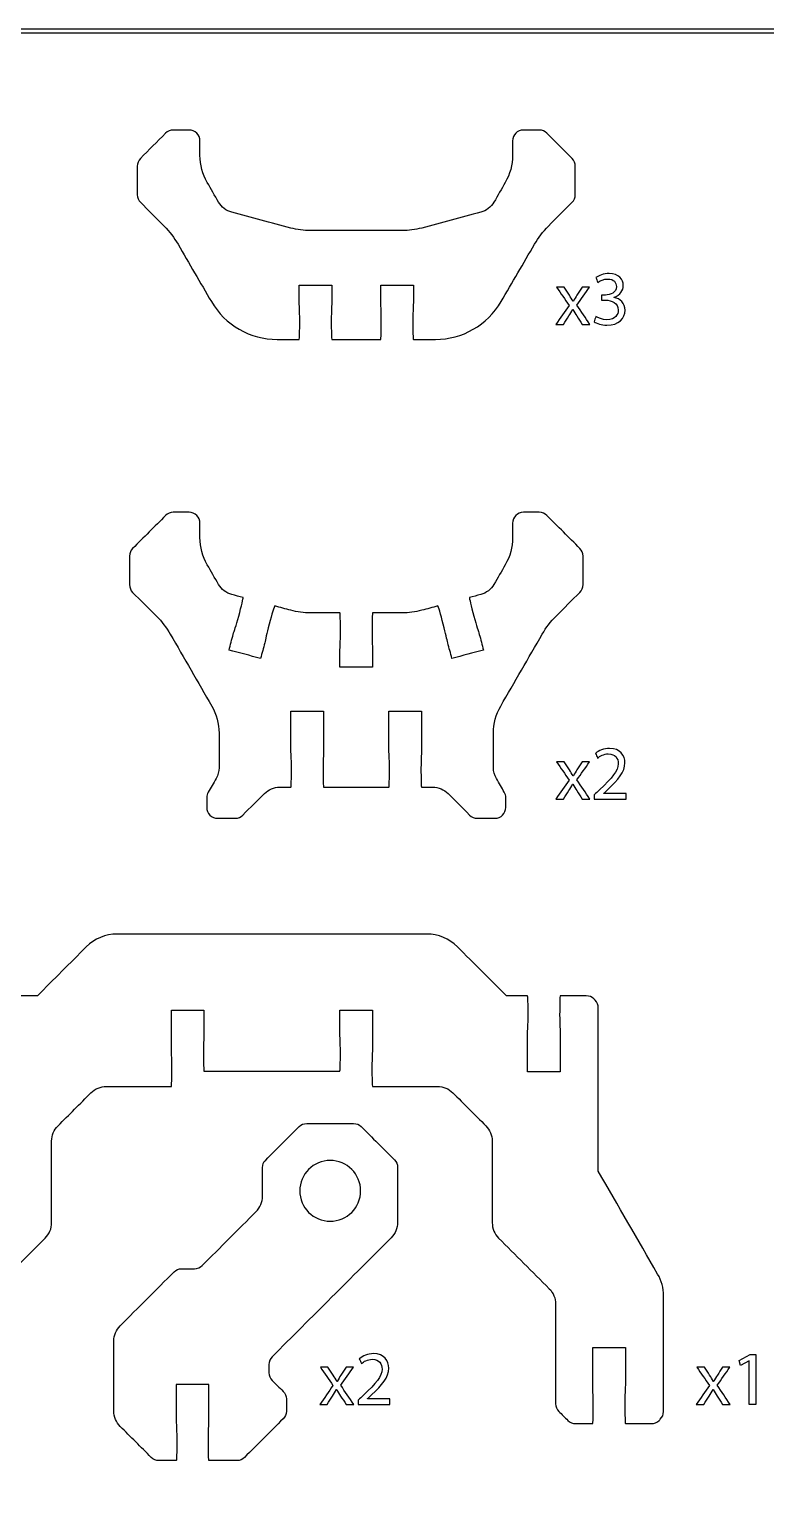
# Model space of a CAD drawing. Extents: x 0 to 440, y 200 to 450.
# Drawn here: x 165.1 to 232.9, y 315.9 to 450 of the extents above; entities that cross this region are included whole.
import ezdxf

# ---------------------------------------------------------------- set-up
doc = ezdxf.new("R2010")
doc.units = 0
doc.header["$MEASUREMENT"] = 0
doc.layers.add('DEFAULT', color=18, linetype='CONTINUOUS')

msp = doc.modelspace()

# ---------------------------------------------------------------- linework, layer by layer
at = {"layer": 'DEFAULT', "color": 1}
for points in [[(440, 450), (0, 450), (0, 200), (440, 200)], [(439.65, 200.35), (0.35, 200.35), (0.35, 449.65), (439.65, 449.65)]]:
    msp.add_lwpolyline(points, close=True, dxfattribs=at)
at = {"layer": 'DEFAULT', "color": 18}
msp.add_lwpolyline([(231.35, 327.57), (231.34, 327.57), (230.54, 327.14), (230.42, 327.61), (231.42, 328.15), (231.95, 328.15), (231.95, 323.56), (231.35, 323.56)], close=True, dxfattribs=at)
at = {"layer": 'DEFAULT', "color": 1}
for points, knots in [([(215.36, 437.41), (215.36, 436.53), (215.36, 435.66), (215.36, 434.78), (215.36, 434.52), (215.26, 434.26), (215.07, 434.08), (214.34, 433.35), (213.61, 432.62), (212.88, 431.89), (212.39, 431.39), (211.96, 430.84), (211.61, 430.23), (210.59, 428.47), (209.56, 426.71), (208.54, 424.95), (207.28, 422.8), (204.98, 421.47), (202.49, 421.47), (201.81, 421.47), (201.14, 421.47), (200.47, 421.47), (200.44, 421.47), (200.42, 422.25), (200.42, 423.22), (200.42, 424.19), (200.47, 424.64), (200.47, 424.97), (200.47, 425.47), (200.47, 425.97), (200.47, 426.47), (199.47, 426.47), (198.47, 426.47), (197.47, 426.47), (197.47, 425.97), (197.47, 425.47), (197.47, 424.97), (197.47, 424.64), (197.52, 424.19), (197.52, 423.22), (197.52, 422.25), (197.5, 421.47), (197.47, 421.47), (195.97, 421.47), (194.47, 421.47), (192.97, 421.47), (192.94, 421.47), (192.92, 422.25), (192.92, 423.22), (192.92, 424.19), (192.97, 424.64), (192.97, 424.97), (192.97, 425.47), (192.97, 425.97), (192.97, 426.47), (191.97, 426.47), (190.97, 426.47), (189.97, 426.47), (189.97, 425.97), (189.97, 425.47), (189.97, 424.97), (189.97, 424.64), (190.02, 424.19), (190.02, 423.22), (190.02, 422.25), (190, 421.47), (189.97, 421.47), (189.3, 421.47), (188.62, 421.47), (187.95, 421.47), (185.46, 421.47), (183.15, 422.8), (181.9, 424.95), (180.87, 426.71), (179.85, 428.47), (178.83, 430.23), (178.48, 430.84), (178.05, 431.39), (177.56, 431.89), (176.83, 432.62), (176.1, 433.35), (175.37, 434.08), (175.18, 434.26), (175.08, 434.52), (175.08, 434.78), (175.08, 435.66), (175.08, 436.53), (175.08, 437.41), (175.08, 437.67), (175.18, 437.92), (175.37, 438.11), (176.14, 438.89), (176.92, 439.66), (177.69, 440.43), (177.88, 440.62), (178.13, 440.73), (178.4, 440.73), (178.88, 440.73), (179.37, 440.73), (179.85, 440.73), (180.4, 440.73), (180.85, 440.28), (180.85, 439.73), (180.85, 439.29), (180.85, 438.84), (180.85, 438.4), (180.85, 437.53), (181.08, 436.67), (181.52, 435.91), (181.87, 435.3), (182.21, 434.7), (182.56, 434.1), (182.83, 433.64), (183.26, 433.31), (183.77, 433.17), (185.58, 432.68), (187.39, 432.2), (189.2, 431.72), (189.79, 431.56), (190.4, 431.48), (191.01, 431.48), (193.82, 431.48), (196.62, 431.48), (199.43, 431.48), (200.04, 431.48), (200.65, 431.56), (201.24, 431.72), (203.05, 432.2), (204.85, 432.68), (206.66, 433.17), (207.17, 433.31), (207.61, 433.64), (207.88, 434.1), (208.22, 434.7), (208.57, 435.3), (208.92, 435.91), (209.35, 436.67), (209.59, 437.53), (209.59, 438.4), (209.59, 438.84), (209.59, 439.29), (209.59, 439.73), (209.59, 440.28), (210.03, 440.73), (210.59, 440.73), (211.07, 440.73), (211.55, 440.73), (212.04, 440.73), (212.31, 440.73), (212.56, 440.62), (212.75, 440.43), (213.52, 439.66), (214.29, 438.89), (215.07, 438.11), (215.26, 437.92), (215.36, 437.67), (215.36, 437.41)], [1, 1, 1, 1, 8.44, 8.44, 8.44, 9.44, 9.44, 9.44, 18.201056, 18.201056, 18.201056, 19.201056, 19.201056, 19.201056, 36.506881, 36.506881, 36.506881, 37.506881, 37.506881, 37.506881, 43.216881, 43.216881, 43.216881, 44.216881, 44.216881, 44.216881, 45.216881, 45.216881, 45.216881, 49.466881, 49.466881, 49.466881, 57.976881, 57.976881, 57.976881, 62.226881, 62.226881, 62.226881, 63.226881, 63.226881, 63.226881, 64.226881, 64.226881, 64.226881, 76.976881, 76.976881, 76.976881, 77.976881, 77.976881, 77.976881, 78.976881, 78.976881, 78.976881, 83.226881, 83.226881, 83.226881, 91.736881, 91.736881, 91.736881, 95.986881, 95.986881, 95.986881, 96.986881, 96.986881, 96.986881, 97.986881, 97.986881, 97.986881, 103.716881, 103.716881, 103.716881, 104.716881, 104.716881, 104.716881, 122.022707, 122.022707, 122.022707, 123.022707, 123.022707, 123.022707, 131.783763, 131.783763, 131.783763, 132.783763, 132.783763, 132.783763, 140.223763, 140.223763, 140.223763, 141.223763, 141.223763, 141.223763, 150.52222, 150.52222, 150.52222, 151.52222, 151.52222, 151.52222, 155.64222, 155.64222, 155.64222, 156.64222, 156.64222, 156.64222, 160.40222, 160.40222, 160.40222, 161.40222, 161.40222, 161.40222, 167.316271, 167.316271, 167.316271, 168.316271, 168.316271, 168.316271, 184.238545, 184.238545, 184.238545, 185.238545, 185.238545, 185.238545, 209.098545, 209.098545, 209.098545, 210.098545, 210.098545, 210.098545, 226.020818, 226.020818, 226.020818, 227.020818, 227.020818, 227.020818, 232.929871, 232.929871, 232.929871, 233.929871, 233.929871, 233.929871, 237.689871, 237.689871, 237.689871, 238.689871, 238.689871, 238.689871, 242.809871, 242.809871, 242.809871, 243.809871, 243.809871, 243.809871, 253.108328, 253.108328, 253.108328, 254.108328, 254.108328, 254.108328, 254.108328]), ([(216.07, 401.55), (216.07, 400.68), (216.07, 399.8), (216.07, 398.93), (216.07, 398.66), (215.96, 398.41), (215.78, 398.22), (215.05, 397.49), (214.32, 396.76), (213.59, 396.04), (213.09, 395.54), (212.67, 394.98), (212.32, 394.38), (211.05, 392.17), (209.77, 389.97), (208.5, 387.77), (208.06, 387.01), (207.83, 386.15), (207.83, 385.27), (207.83, 384.21), (207.83, 383.16), (207.83, 382.1), (207.83, 381.75), (207.93, 381.41), (208.1, 381.1), (208.35, 380.68), (208.59, 380.26), (208.83, 379.84), (208.92, 379.69), (208.97, 379.51), (208.97, 379.34), (208.97, 379.04), (208.97, 378.75), (208.97, 378.45), (208.97, 377.9), (208.52, 377.45), (207.97, 377.45), (207.43, 377.45), (206.89, 377.45), (206.35, 377.45), (206.08, 377.45), (205.83, 377.56), (205.64, 377.75), (204.98, 378.41), (204.32, 379.07), (203.66, 379.73), (203.29, 380.1), (202.78, 380.31), (202.25, 380.31), (201.91, 380.31), (201.56, 380.31), (201.22, 380.31), (201.19, 380.31), (201.17, 381.09), (201.17, 382.06), (201.17, 383.03), (201.22, 383.48), (201.22, 383.81), (201.22, 384.98), (201.22, 386.14), (201.22, 387.31), (200.22, 387.31), (199.22, 387.31), (198.22, 387.31), (198.22, 386.14), (198.22, 384.98), (198.22, 383.81), (198.22, 383.48), (198.27, 383.03), (198.27, 382.06), (198.27, 381.09), (198.25, 380.31), (198.22, 380.31), (196.22, 380.31), (194.22, 380.31), (192.22, 380.31), (192.19, 380.31), (192.17, 381.09), (192.17, 382.06), (192.17, 383.03), (192.22, 383.48), (192.22, 383.81), (192.22, 384.98), (192.22, 386.14), (192.22, 387.31), (191.22, 387.31), (190.22, 387.31), (189.21, 387.31), (189.21, 386.14), (189.21, 384.98), (189.21, 383.81), (189.21, 383.48), (189.26, 383.03), (189.26, 382.06), (189.26, 381.09), (189.24, 380.31), (189.21, 380.31), (188.87, 380.31), (188.53, 380.31), (188.19, 380.31), (187.66, 380.31), (187.15, 380.1), (186.78, 379.73), (186.12, 379.07), (185.46, 378.41), (184.8, 377.75), (184.61, 377.56), (184.36, 377.45), (184.09, 377.45), (183.55, 377.45), (183.01, 377.45), (182.47, 377.45), (181.92, 377.45), (181.47, 377.9), (181.47, 378.45), (181.47, 378.75), (181.47, 379.04), (181.47, 379.34), (181.47, 379.51), (181.52, 379.69), (181.61, 379.84), (181.85, 380.26), (182.09, 380.68), (182.34, 381.1), (182.51, 381.41), (182.6, 381.75), (182.6, 382.1), (182.6, 383.16), (182.6, 384.21), (182.6, 385.27), (182.6, 386.15), (182.37, 387.01), (181.93, 387.77), (180.66, 389.97), (179.39, 392.17), (178.12, 394.38), (177.77, 394.98), (177.34, 395.54), (176.85, 396.04), (176.12, 396.76), (175.39, 397.49), (174.66, 398.22), (174.48, 398.41), (174.37, 398.66), (174.37, 398.93), (174.37, 399.8), (174.37, 400.68), (174.37, 401.55), (174.37, 401.82), (174.48, 402.07), (174.66, 402.26), (175.67, 403.27), (176.68, 404.28), (177.69, 405.28), (177.88, 405.47), (178.13, 405.58), (178.4, 405.58), (178.88, 405.58), (179.37, 405.58), (179.85, 405.58), (180.4, 405.58), (180.85, 405.13), (180.85, 404.58), (180.85, 404.14), (180.85, 403.7), (180.85, 403.25), (180.85, 402.38), (181.08, 401.52), (181.52, 400.76), (181.87, 400.15), (182.21, 399.55), (182.56, 398.95), (182.83, 398.49), (183.26, 398.16), (183.77, 398.02), (184.12, 397.93), (184.47, 397.83), (184.82, 397.74), (184.84, 397.73), (184.66, 396.97), (184.41, 396.04), (184.16, 395.11), (184, 394.69), (183.91, 394.36), (183.78, 393.88), (183.65, 393.4), (183.52, 392.92), (184.49, 392.66), (185.45, 392.4), (186.42, 392.14), (186.55, 392.62), (186.68, 393.1), (186.81, 393.59), (186.9, 393.91), (186.96, 394.36), (187.21, 395.29), (187.46, 396.22), (187.68, 396.97), (187.72, 396.97), (188.21, 396.83), (188.71, 396.7), (189.2, 396.57), (189.79, 396.41), (190.4, 396.33), (191.01, 396.33), (191.91, 396.33), (192.81, 396.33), (193.72, 396.33), (193.74, 396.33), (193.77, 395.55), (193.77, 394.58), (193.77, 393.61), (193.72, 393.17), (193.72, 392.83), (193.72, 392.33), (193.72, 391.83), (193.72, 391.33), (194.72, 391.33), (195.72, 391.33), (196.72, 391.33), (196.72, 391.83), (196.72, 392.33), (196.72, 392.83), (196.72, 393.17), (196.67, 393.61), (196.67, 394.58), (196.67, 395.55), (196.69, 396.33), (196.72, 396.33), (197.62, 396.33), (198.53, 396.33), (199.43, 396.33), (200.04, 396.33), (200.65, 396.41), (201.24, 396.57), (201.73, 396.7), (202.23, 396.83), (202.73, 396.97), (202.75, 396.97), (202.98, 396.22), (203.22, 395.29), (203.47, 394.36), (203.54, 393.91), (203.63, 393.59), (203.76, 393.1), (203.89, 392.62), (204.02, 392.14), (204.98, 392.4), (205.95, 392.66), (206.92, 392.92), (206.79, 393.4), (206.66, 393.88), (206.53, 394.36), (206.44, 394.69), (206.28, 395.11), (206.03, 396.04), (205.78, 396.97), (205.6, 397.73), (205.63, 397.74), (205.97, 397.83), (206.32, 397.93), (206.66, 398.02), (207.18, 398.16), (207.61, 398.49), (207.88, 398.95), (208.22, 399.55), (208.57, 400.15), (208.92, 400.76), (209.36, 401.52), (209.59, 402.38), (209.59, 403.25), (209.59, 403.7), (209.59, 404.14), (209.59, 404.58), (209.59, 405.13), (210.04, 405.58), (210.59, 405.58), (211.07, 405.58), (211.56, 405.58), (212.04, 405.58), (212.31, 405.58), (212.56, 405.47), (212.75, 405.28), (213.76, 404.28), (214.77, 403.27), (215.78, 402.26), (215.96, 402.07), (216.07, 401.82), (216.07, 401.55)], [1, 1, 1, 1, 8.432, 8.432, 8.432, 9.432, 9.432, 9.432, 18.195881, 18.195881, 18.195881, 19.195881, 19.195881, 19.195881, 40.824502, 40.824502, 40.824502, 41.824502, 41.824502, 41.824502, 50.799502, 50.799502, 50.799502, 51.799502, 51.799502, 51.799502, 55.941435, 55.941435, 55.941435, 56.941435, 56.941435, 56.941435, 59.447435, 59.447435, 59.447435, 60.447435, 60.447435, 60.447435, 65.038435, 65.038435, 65.038435, 66.038435, 66.038435, 66.038435, 73.972173, 73.972173, 73.972173, 74.972173, 74.972173, 74.972173, 77.874173, 77.874173, 77.874173, 78.874173, 78.874173, 78.874173, 79.874173, 79.874173, 79.874173, 89.794173, 89.794173, 89.794173, 98.304173, 98.304173, 98.304173, 108.224173, 108.224173, 108.224173, 109.224173, 109.224173, 109.224173, 110.224173, 110.224173, 110.224173, 127.244173, 127.244173, 127.244173, 128.244173, 128.244173, 128.244173, 129.244173, 129.244173, 129.244173, 139.164173, 139.164173, 139.164173, 147.674173, 147.674173, 147.674173, 157.594173, 157.594173, 157.594173, 158.594173, 158.594173, 158.594173, 159.594173, 159.594173, 159.594173, 162.496173, 162.496173, 162.496173, 163.496173, 163.496173, 163.496173, 171.429204, 171.429204, 171.429204, 172.429204, 172.429204, 172.429204, 177.020204, 177.020204, 177.020204, 178.020204, 178.020204, 178.020204, 180.526204, 180.526204, 180.526204, 181.526204, 181.526204, 181.526204, 185.668138, 185.668138, 185.668138, 186.668138, 186.668138, 186.668138, 195.643138, 195.643138, 195.643138, 196.643138, 196.643138, 196.643138, 218.271758, 218.271758, 218.271758, 219.271758, 219.271758, 219.271758, 228.03564, 228.03564, 228.03564, 229.03564, 229.03564, 229.03564, 236.46764, 236.46764, 236.46764, 237.46764, 237.46764, 237.46764, 249.601592, 249.601592, 249.601592, 250.601592, 250.601592, 250.601592, 254.722592, 254.722592, 254.722592, 255.722592, 255.722592, 255.722592, 259.470592, 259.470592, 259.470592, 260.470592, 260.470592, 260.470592, 266.36825, 266.36825, 266.36825, 267.36825, 267.36825, 267.36825, 270.424648, 270.424648, 270.424648, 271.424648, 271.424648, 271.424648, 272.424648, 272.424648, 272.424648, 276.669645, 276.669645, 276.669645, 285.181548, 285.181548, 285.181548, 289.436205, 289.436205, 289.436205, 290.436205, 290.436205, 290.436205, 291.436205, 291.436205, 291.436205, 295.795149, 295.795149, 295.795149, 296.795149, 296.795149, 296.795149, 304.467149, 304.467149, 304.467149, 305.467149, 305.467149, 305.467149, 306.467149, 306.467149, 306.467149, 310.717149, 310.717149, 310.717149, 319.227149, 319.227149, 319.227149, 323.477149, 323.477149, 323.477149, 324.477149, 324.477149, 324.477149, 325.477149, 325.477149, 325.477149, 333.153149, 333.153149, 333.153149, 334.153149, 334.153149, 334.153149, 338.525169, 338.525169, 338.525169, 339.525169, 339.525169, 339.525169, 340.525169, 340.525169, 340.525169, 344.779826, 344.779826, 344.779826, 353.291729, 353.291729, 353.291729, 357.536726, 357.536726, 357.536726, 358.536726, 358.536726, 358.536726, 359.536726, 359.536726, 359.536726, 362.585138, 362.585138, 362.585138, 363.585138, 363.585138, 363.585138, 369.485028, 369.485028, 369.485028, 370.485028, 370.485028, 370.485028, 374.233028, 374.233028, 374.233028, 375.233028, 375.233028, 375.233028, 379.354028, 379.354028, 379.354028, 380.354028, 380.354028, 380.354028, 392.487981, 392.487981, 392.487981, 393.487981, 393.487981, 393.487981, 393.487981]), ([(223.47, 333.55), (223.47, 330), (223.47, 326.45), (223.47, 322.9), (223.47, 322.64), (223.36, 322.39), (223.17, 322.2), (223.14, 322.16), (223.1, 322.13), (223.07, 322.09), (222.88, 321.91), (222.63, 321.8), (222.36, 321.8), (221.56, 321.8), (220.76, 321.8), (219.96, 321.8), (219.94, 321.8), (219.91, 322.58), (219.91, 323.55), (219.91, 324.51), (219.96, 324.96), (219.96, 325.3), (219.96, 326.47), (219.96, 327.63), (219.96, 328.8), (218.96, 328.8), (217.96, 328.8), (216.96, 328.8), (216.96, 327.63), (216.96, 326.46), (216.96, 325.3), (216.96, 324.96), (217.01, 324.51), (217.01, 323.55), (217.01, 322.58), (216.99, 321.8), (216.96, 321.8), (216.43, 321.8), (215.9, 321.8), (215.38, 321.8), (215.11, 321.8), (214.86, 321.9), (214.67, 322.09), (214.39, 322.37), (214.12, 322.64), (213.84, 322.92), (213.65, 323.11), (213.55, 323.36), (213.55, 323.63), (213.55, 326.68), (213.55, 329.73), (213.55, 332.78), (213.55, 333.31), (213.34, 333.82), (212.96, 334.2), (211.41, 335.75), (209.85, 337.3), (208.3, 338.86), (207.93, 339.23), (207.72, 339.74), (207.72, 340.27), (207.72, 342.77), (207.72, 345.27), (207.72, 347.77), (207.72, 348.3), (207.5, 348.8), (207.13, 349.18), (206.12, 350.19), (205.11, 351.2), (204.1, 352.21), (203.72, 352.59), (203.21, 352.8), (202.68, 352.8), (200.69, 352.8), (198.7, 352.8), (196.71, 352.8), (196.68, 352.8), (196.66, 353.58), (196.66, 354.55), (196.66, 355.52), (196.71, 355.96), (196.71, 356.3), (196.71, 357.47), (196.71, 358.63), (196.71, 359.8), (195.71, 359.8), (194.71, 359.8), (193.71, 359.8), (193.71, 359.1), (193.71, 358.4), (193.71, 357.7), (193.71, 357.36), (193.76, 356.92), (193.76, 355.95), (193.76, 354.98), (193.74, 354.2), (193.71, 354.2), (189.55, 354.2), (185.38, 354.2), (181.22, 354.2), (181.19, 354.2), (181.17, 354.98), (181.17, 355.95), (181.17, 356.92), (181.22, 357.36), (181.22, 357.7), (181.22, 358.4), (181.22, 359.1), (181.22, 359.8), (180.22, 359.8), (179.22, 359.8), (178.22, 359.8), (178.22, 358.63), (178.22, 357.47), (178.22, 356.3), (178.22, 355.96), (178.27, 355.52), (178.27, 354.55), (178.27, 353.58), (178.24, 352.8), (178.22, 352.8), (176.22, 352.8), (174.23, 352.8), (172.24, 352.8), (171.71, 352.8), (171.2, 352.59), (170.83, 352.21), (169.82, 351.2), (168.81, 350.19), (167.8, 349.18), (167.42, 348.8), (167.21, 348.3), (167.21, 347.77), (167.21, 345.27), (167.21, 342.77), (167.21, 340.27), (167.21, 339.74), (167, 339.23), (166.62, 338.86), (165.07, 337.3), (163.52, 335.75), (161.96, 334.2), (161.59, 333.82), (161.38, 333.31), (161.38, 332.78), (161.38, 329.73), (161.38, 326.68), (161.38, 323.63), (161.38, 323.36), (161.27, 323.11), (161.08, 322.92), (160.81, 322.64), (160.53, 322.37), (160.26, 322.09), (160.07, 321.9), (159.81, 321.8), (159.55, 321.8), (159.02, 321.8), (158.49, 321.8), (157.96, 321.8), (157.93, 321.8), (157.91, 322.58), (157.91, 323.55), (157.91, 324.51), (157.96, 324.96), (157.96, 325.3), (157.96, 326.46), (157.96, 327.63), (157.96, 328.8), (156.96, 328.8), (155.96, 328.8), (154.96, 328.8), (154.96, 327.63), (154.96, 326.47), (154.96, 325.3), (154.96, 324.96), (155.01, 324.51), (155.01, 323.55), (155.01, 322.58), (154.99, 321.8), (154.96, 321.8), (154.16, 321.8), (153.37, 321.8), (152.57, 321.8), (152.3, 321.8), (152.05, 321.91), (151.86, 322.09), (151.83, 322.13), (151.79, 322.16), (151.76, 322.2), (151.57, 322.39), (151.46, 322.64), (151.46, 322.91), (151.46, 326.45), (151.46, 330), (151.46, 333.55), (151.46, 334.25), (151.65, 334.94), (152, 335.55), (153.82, 338.7), (155.64, 341.85), (157.46, 345.01), (157.46, 350.01), (157.46, 355.02), (157.46, 360.02), (157.46, 360.29), (157.57, 360.54), (157.75, 360.73), (157.79, 360.76), (157.83, 360.8), (157.86, 360.84), (158.05, 361.02), (158.3, 361.13), (158.57, 361.13), (159.37, 361.13), (160.16, 361.13), (160.96, 361.13), (160.99, 361.12), (161.01, 360.34), (161.01, 359.38), (161.01, 358.41), (160.96, 357.96), (160.96, 357.63), (160.96, 356.46), (160.96, 355.3), (160.96, 354.13), (161.96, 354.13), (162.96, 354.13), (163.96, 354.13), (163.96, 355.3), (163.96, 356.46), (163.96, 357.63), (163.96, 357.96), (163.91, 358.41), (163.91, 359.38), (163.91, 360.35), (163.93, 361.13), (163.96, 361.13), (164.61, 361.13), (165.25, 361.13), (165.9, 361.13), (167.4, 362.63), (168.9, 364.13), (170.4, 365.63), (171.15, 366.38), (172.17, 366.8), (173.23, 366.8), (182.72, 366.8), (192.21, 366.8), (201.7, 366.8), (202.76, 366.8), (203.78, 366.38), (204.52, 365.63), (206.03, 364.13), (207.53, 362.63), (209.03, 361.13), (209.67, 361.13), (210.32, 361.13), (210.96, 361.13), (211, 361.13), (211.02, 360.35), (211.02, 359.38), (211.02, 358.41), (210.97, 357.96), (210.97, 357.63), (210.97, 356.46), (210.97, 355.3), (210.97, 354.13), (211.97, 354.13), (212.97, 354.13), (213.97, 354.13), (213.97, 355.3), (213.97, 356.46), (213.97, 357.63), (213.97, 357.96), (213.92, 358.41), (213.92, 359.38), (213.92, 360.34), (213.94, 361.12), (213.97, 361.13), (214.77, 361.13), (215.57, 361.13), (216.36, 361.13), (216.63, 361.13), (216.88, 361.02), (217.07, 360.84), (217.11, 360.8), (217.14, 360.76), (217.18, 360.73), (217.36, 360.54), (217.47, 360.29), (217.47, 360.02), (217.47, 355.02), (217.47, 350.01), (217.47, 345.01), (219.29, 341.85), (221.11, 338.7), (222.93, 335.55), (223.28, 334.94), (223.47, 334.25), (223.47, 333.55)], [1, 1, 1, 1, 31.17, 31.17, 31.17, 32.17, 32.17, 32.17, 32.601335, 32.601335, 32.601335, 33.601335, 33.601335, 33.601335, 40.401335, 40.401335, 40.401335, 41.401335, 41.401335, 41.401335, 42.401335, 42.401335, 42.401335, 52.321335, 52.321335, 52.321335, 60.831341, 60.831341, 60.831341, 70.751341, 70.751341, 70.751341, 71.751341, 71.751341, 71.751341, 72.751341, 72.751341, 72.751341, 77.247341, 77.247341, 77.247341, 78.247341, 78.247341, 78.247341, 81.570743, 81.570743, 81.570743, 82.570743, 82.570743, 82.570743, 108.528743, 108.528743, 108.528743, 109.528743, 109.528743, 109.528743, 128.20909, 128.20909, 128.20909, 129.20909, 129.20909, 129.20909, 150.45209, 150.45209, 150.45209, 151.45209, 151.45209, 151.45209, 163.612912, 163.612912, 163.612912, 164.612912, 164.612912, 164.612912, 181.534912, 181.534912, 181.534912, 182.534912, 182.534912, 182.534912, 183.534912, 183.534912, 183.534912, 193.454912, 193.454912, 193.454912, 201.964912, 201.964912, 201.964912, 207.915912, 207.915912, 207.915912, 208.915912, 208.915912, 208.915912, 209.915912, 209.915912, 209.915912, 245.325912, 245.325912, 245.325912, 246.325912, 246.325912, 246.325912, 247.325912, 247.325912, 247.325912, 253.276912, 253.276912, 253.276912, 261.786912, 261.786912, 261.786912, 271.706912, 271.706912, 271.706912, 272.706912, 272.706912, 272.706912, 273.706912, 273.706912, 273.706912, 290.638912, 290.638912, 290.638912, 291.638912, 291.638912, 291.638912, 303.799028, 303.799028, 303.799028, 304.799028, 304.799028, 304.799028, 326.042028, 326.042028, 326.042028, 327.042028, 327.042028, 327.042028, 345.722375, 345.722375, 345.722375, 346.722375, 346.722375, 346.722375, 372.680375, 372.680375, 372.680375, 373.680375, 373.680375, 373.680375, 377.003776, 377.003776, 377.003776, 378.003776, 378.003776, 378.003776, 382.499776, 382.499776, 382.499776, 383.499776, 383.499776, 383.499776, 384.499776, 384.499776, 384.499776, 394.419776, 394.419776, 394.419776, 402.929782, 402.929782, 402.929782, 412.849782, 412.849782, 412.849782, 413.849782, 413.849782, 413.849782, 414.849782, 414.849782, 414.849782, 421.619782, 421.619782, 421.619782, 422.619782, 422.619782, 422.619782, 423.044046, 423.044046, 423.044046, 424.044046, 424.044046, 424.044046, 454.210046, 454.210046, 454.210046, 455.210046, 455.210046, 455.210046, 486.168187, 486.168187, 486.168187, 528.728187, 528.728187, 528.728187, 529.728187, 529.728187, 529.728187, 530.152452, 530.152452, 530.152452, 531.152452, 531.152452, 531.152452, 537.922452, 537.922452, 537.922452, 538.922452, 538.922452, 538.922452, 539.922452, 539.922452, 539.922452, 549.842457, 549.842457, 549.842457, 558.342457, 558.342457, 558.342457, 568.262457, 568.262457, 568.262457, 569.262457, 569.262457, 569.262457, 570.262457, 570.262457, 570.262457, 575.762457, 575.762457, 575.762457, 593.807822, 593.807822, 593.807822, 594.807822, 594.807822, 594.807822, 675.507822, 675.507822, 675.507822, 676.507822, 676.507822, 676.507822, 694.558844, 694.558844, 694.558844, 700.048844, 700.048844, 700.048844, 701.048844, 701.048844, 701.048844, 702.048844, 702.048844, 702.048844, 711.968844, 711.968844, 711.968844, 720.468844, 720.468844, 720.468844, 730.388849, 730.388849, 730.388849, 731.388849, 731.388849, 731.388849, 732.388849, 732.388849, 732.388849, 739.175849, 739.175849, 739.175849, 740.175849, 740.175849, 740.175849, 740.600113, 740.600113, 740.600113, 741.600113, 741.600113, 741.600113, 784.160113, 784.160113, 784.160113, 815.118254, 815.118254, 815.118254, 816.118254, 816.118254, 816.118254, 816.118254]), ([(198.72, 346.06), (197.71, 347.07), (196.69, 348.09), (195.68, 349.1), (195.49, 349.29), (195.24, 349.39), (194.97, 349.39), (193.53, 349.39), (192.1, 349.39), (190.66, 349.39), (190.4, 349.39), (190.14, 349.29), (189.96, 349.1), (188.94, 348.08), (187.91, 347.06), (186.89, 346.03), (186.7, 345.85), (186.6, 345.59), (186.6, 345.33), (186.6, 344.45), (186.6, 343.58), (186.6, 342.7), (186.6, 342.17), (186.38, 341.66), (186.01, 341.29), (184.36, 339.64), (182.71, 337.98), (181.05, 336.33), (180.87, 336.14), (180.61, 336.04), (180.35, 336.04), (179.96, 336.04), (179.57, 336.04), (179.17, 336.04), (178.91, 336.04), (178.66, 335.93), (178.47, 335.75), (176.82, 334.09), (175.17, 332.44), (173.51, 330.79), (173.14, 330.42), (172.93, 329.91), (172.93, 329.38), (172.93, 327.24), (172.93, 325.1), (172.93, 322.95), (172.93, 322.42), (173.14, 321.91), (173.51, 321.54), (174.47, 320.59), (175.42, 319.64), (176.37, 318.69), (176.56, 318.5), (176.81, 318.39), (177.08, 318.39), (177.61, 318.39), (178.14, 318.39), (178.67, 318.39), (178.69, 318.39), (178.72, 319.18), (178.72, 320.14), (178.72, 321.11), (178.67, 321.8), (178.67, 321.89), (178.67, 323.06), (178.67, 324.23), (178.67, 325.39), (179.67, 325.39), (180.67, 325.39), (181.67, 325.39), (181.67, 324.23), (181.67, 323.06), (181.67, 321.89), (181.67, 321.8), (181.62, 321.11), (181.62, 320.14), (181.62, 319.18), (181.64, 318.39), (181.67, 318.39), (182.53, 318.39), (183.39, 318.39), (184.24, 318.39), (184.51, 318.39), (184.76, 318.5), (184.95, 318.69), (186.13, 319.87), (187.31, 321.05), (188.49, 322.23), (188.68, 322.41), (188.79, 322.67), (188.79, 322.93), (188.79, 323.31), (188.79, 323.68), (188.79, 324.06), (188.79, 324.32), (188.68, 324.58), (188.49, 324.76), (188.16, 325.1), (187.82, 325.44), (187.48, 325.77), (187.3, 325.96), (187.19, 326.21), (187.19, 326.48), (187.19, 326.73), (187.19, 326.98), (187.19, 327.23), (187.19, 327.5), (187.3, 327.75), (187.48, 327.94), (191.13, 331.59), (194.78, 335.23), (198.43, 338.88), (198.81, 339.26), (199.02, 339.77), (199.02, 340.3), (199.02, 341.98), (199.02, 343.66), (199.02, 345.35), (199.02, 345.62), (198.91, 345.87), (198.72, 346.06)], [1, 1, 1, 1, 13.211736, 13.211736, 13.211736, 14.211736, 14.211736, 14.211736, 26.411736, 26.411736, 26.411736, 27.411736, 27.411736, 27.411736, 39.724588, 39.724588, 39.724588, 40.724588, 40.724588, 40.724588, 48.166588, 48.166588, 48.166588, 49.166588, 49.166588, 49.166588, 69.035582, 69.035582, 69.035582, 70.035582, 70.035582, 70.035582, 73.357582, 73.357582, 73.357582, 74.357582, 74.357582, 74.357582, 94.211726, 94.211726, 94.211726, 95.211726, 95.211726, 95.211726, 113.425726, 113.425726, 113.425726, 114.425726, 114.425726, 114.425726, 125.865299, 125.865299, 125.865299, 126.865299, 126.865299, 126.865299, 131.371299, 131.371299, 131.371299, 132.371299, 132.371299, 132.371299, 133.371299, 133.371299, 133.371299, 143.291299, 143.291299, 143.291299, 151.801299, 151.801299, 151.801299, 161.721299, 161.721299, 161.721299, 162.721299, 162.721299, 162.721299, 163.721299, 163.721299, 163.721299, 171.027299, 171.027299, 171.027299, 172.027299, 172.027299, 172.027299, 186.226004, 186.226004, 186.226004, 187.226004, 187.226004, 187.226004, 190.408004, 190.408004, 190.408004, 191.408004, 191.408004, 191.408004, 195.452654, 195.452654, 195.452654, 196.452654, 196.452654, 196.452654, 198.583654, 198.583654, 198.583654, 199.583654, 199.583654, 199.583654, 243.458923, 243.458923, 243.458923, 244.458923, 244.458923, 244.458923, 258.778923, 258.778923, 258.778923, 259.778923, 259.778923, 259.778923, 259.778923]), ([(192.82, 340.4), (191.28, 340.4), (190.02, 341.65), (190.02, 343.2), (190.02, 344.74), (191.28, 345.99), (192.82, 345.99), (194.37, 345.99), (195.62, 344.74), (195.62, 343.2), (195.62, 341.65), (194.37, 340.4), (192.82, 340.4)], [1, 1, 1, 1, 2, 2, 2, 3, 3, 3, 4, 4, 4, 5, 5, 5, 5])]:
    msp.add_open_spline(points, degree=3, knots=knots, dxfattribs=at)
at = {"layer": 'DEFAULT', "color": 18}
for points, knots in [([(217.25, 423.57), (217.43, 423.46), (217.83, 423.29), (218.27, 423.29), (219.06, 423.29), (219.31, 423.79), (219.3, 424.17), (219.3, 424.82), (218.72, 425.09), (218.12, 425.09), (218, 425.09), (217.89, 425.09), (217.77, 425.09), (217.77, 425.25), (217.77, 425.4), (217.77, 425.56), (217.89, 425.56), (218, 425.56), (218.12, 425.56), (218.57, 425.56), (219.14, 425.79), (219.14, 426.33), (219.14, 426.7), (218.91, 427.03), (218.34, 427.03), (217.97, 427.03), (217.62, 426.86), (217.42, 426.72), (217.36, 426.87), (217.31, 427.02), (217.26, 427.17), (217.5, 427.35), (217.96, 427.53), (218.46, 427.53), (219.36, 427.53), (219.77, 426.99), (219.77, 426.43), (219.77, 425.96), (219.49, 425.56), (218.92, 425.35), (218.92, 425.35), (218.92, 425.34), (218.92, 425.34), (219.49, 425.23), (219.94, 424.8), (219.94, 424.16), (219.94, 423.43), (219.37, 422.78), (218.27, 422.78), (217.76, 422.78), (217.31, 422.95), (217.08, 423.1), (217.14, 423.25), (217.19, 423.41), (217.25, 423.57)], [1.441611, 1.441611, 1.441611, 1.441611, 2.441611, 2.441611, 2.441611, 3.441611, 3.441611, 3.441611, 4.441611, 4.441611, 4.441611, 5.422611, 5.422611, 5.422611, 6.742611, 6.742611, 6.742611, 7.723611, 7.723611, 7.723611, 8.723611, 8.723611, 8.723611, 9.723611, 9.723611, 9.723611, 10.723611, 10.723611, 10.723611, 12.085037, 12.085037, 12.085037, 13.085037, 13.085037, 13.085037, 14.085037, 14.085037, 14.085037, 15.085037, 15.085037, 15.085037, 15.124037, 15.124037, 15.124037, 16.124037, 16.124037, 16.124037, 17.124037, 17.124037, 17.124037, 18.124037, 18.124037, 18.124037, 19.565648, 19.565648, 19.565648, 19.565648]), ([(214.32, 426.28), (214.48, 426.03), (214.65, 425.79), (214.81, 425.54), (214.93, 425.35), (215.04, 425.18), (215.15, 424.99), (215.16, 424.99), (215.17, 424.99), (215.18, 424.99), (215.29, 425.19), (215.4, 425.37), (215.51, 425.55), (215.67, 425.79), (215.83, 426.04), (215.99, 426.28), (216.22, 426.28), (216.44, 426.28), (216.66, 426.28), (216.28, 425.73), (215.89, 425.18), (215.5, 424.63), (215.9, 424.04), (216.3, 423.45), (216.7, 422.86), (216.46, 422.86), (216.23, 422.86), (215.99, 422.86), (215.83, 423.12), (215.66, 423.37), (215.49, 423.63), (215.36, 423.83), (215.25, 424.02), (215.13, 424.22), (215.12, 424.22), (215.12, 424.22), (215.11, 424.22), (215, 424.02), (214.88, 423.84), (214.75, 423.63), (214.59, 423.37), (214.42, 423.12), (214.26, 422.86), (214.03, 422.86), (213.8, 422.86), (213.57, 422.86), (213.98, 423.44), (214.38, 424.02), (214.79, 424.61), (214.4, 425.16), (214.02, 425.72), (213.63, 426.28), (213.86, 426.28), (214.09, 426.28), (214.32, 426.28)], [0, 0, 0, 0, 2.49671, 2.49671, 2.49671, 3.49671, 3.49671, 3.49671, 3.55771, 3.55771, 3.55771, 4.55771, 4.55771, 4.55771, 7.026985, 7.026985, 7.026985, 8.927985, 8.927985, 8.927985, 14.656661, 14.656661, 14.656661, 20.703148, 20.703148, 20.703148, 22.703148, 22.703148, 22.703148, 25.304839, 25.304839, 25.304839, 26.304839, 26.304839, 26.304839, 26.344839, 26.344839, 26.344839, 27.344839, 27.344839, 27.344839, 29.93621, 29.93621, 29.93621, 31.87621, 31.87621, 31.87621, 37.897586, 37.897586, 37.897586, 43.661785, 43.661785, 43.661785, 45.621785, 45.621785, 45.621785, 45.621785]), ([(217.1, 379.22), (217.1, 379.34), (217.1, 379.47), (217.1, 379.6), (217.26, 379.76), (217.43, 379.91), (217.59, 380.07), (218.76, 381.19), (219.29, 381.78), (219.3, 382.47), (219.3, 382.94), (219.07, 383.37), (218.39, 383.37), (217.97, 383.37), (217.62, 383.16), (217.41, 382.98), (217.35, 383.12), (217.28, 383.27), (217.21, 383.42), (217.53, 383.68), (217.98, 383.88), (218.51, 383.88), (219.5, 383.88), (219.92, 383.21), (219.92, 382.55), (219.92, 381.7), (219.3, 381.02), (218.34, 380.09), (218.21, 379.97), (218.09, 379.86), (217.97, 379.75), (217.97, 379.74), (217.97, 379.74), (217.97, 379.73), (218.66, 379.73), (219.34, 379.73), (220.03, 379.73), (220.03, 379.56), (220.03, 379.39), (220.03, 379.22), (219.05, 379.22), (218.08, 379.22), (217.1, 379.22)], [8.302, 8.302, 8.302, 8.302, 9.382, 9.382, 9.382, 11.306235, 11.306235, 11.306235, 12.306235, 12.306235, 12.306235, 13.306235, 13.306235, 13.306235, 14.306235, 14.306235, 14.306235, 15.666823, 15.666823, 15.666823, 16.666823, 16.666823, 16.666823, 17.666823, 17.666823, 17.666823, 18.666823, 18.666823, 18.666823, 20.083581, 20.083581, 20.083581, 20.123581, 20.123581, 20.123581, 25.965581, 25.965581, 25.965581, 27.425581, 27.425581, 27.425581, 35.727581, 35.727581, 35.727581, 35.727581]), ([(214.32, 382.63), (214.48, 382.39), (214.65, 382.14), (214.81, 381.9), (214.94, 381.71), (215.04, 381.53), (215.15, 381.34), (215.16, 381.34), (215.17, 381.34), (215.18, 381.34), (215.29, 381.55), (215.4, 381.72), (215.51, 381.91), (215.67, 382.15), (215.83, 382.39), (215.99, 382.63), (216.22, 382.63), (216.44, 382.63), (216.66, 382.63), (216.28, 382.08), (215.89, 381.53), (215.5, 380.98), (215.9, 380.39), (216.3, 379.81), (216.7, 379.22), (216.46, 379.22), (216.23, 379.22), (215.99, 379.22), (215.83, 379.47), (215.66, 379.73), (215.49, 379.99), (215.36, 380.18), (215.25, 380.37), (215.13, 380.58), (215.12, 380.58), (215.12, 380.58), (215.11, 380.58), (215, 380.37), (214.88, 380.19), (214.75, 379.99), (214.59, 379.73), (214.42, 379.47), (214.26, 379.22), (214.03, 379.22), (213.8, 379.22), (213.57, 379.22), (213.98, 379.8), (214.38, 380.38), (214.79, 380.96), (214.4, 381.52), (214.02, 382.08), (213.63, 382.63), (213.86, 382.63), (214.09, 382.63), (214.32, 382.63)], [0, 0, 0, 0, 2.49671, 2.49671, 2.49671, 3.49671, 3.49671, 3.49671, 3.55771, 3.55771, 3.55771, 4.55771, 4.55771, 4.55771, 7.026151, 7.026151, 7.026151, 8.927151, 8.927151, 8.927151, 14.655009, 14.655009, 14.655009, 20.702323, 20.702323, 20.702323, 22.702323, 22.702323, 22.702323, 25.304853, 25.304853, 25.304853, 26.304853, 26.304853, 26.304853, 26.344853, 26.344853, 26.344853, 27.344853, 27.344853, 27.344853, 29.937064, 29.937064, 29.937064, 31.877064, 31.877064, 31.877064, 37.89844, 37.89844, 37.89844, 43.66264, 43.66264, 43.66264, 45.62264, 45.62264, 45.62264, 45.62264]), ([(195.39, 323.56), (195.39, 323.69), (195.39, 323.81), (195.39, 323.94), (195.55, 324.1), (195.72, 324.26), (195.88, 324.41), (197.05, 325.53), (197.58, 326.12), (197.59, 326.81), (197.59, 327.28), (197.36, 327.71), (196.68, 327.71), (196.26, 327.71), (195.91, 327.5), (195.7, 327.32), (195.64, 327.47), (195.57, 327.61), (195.5, 327.76), (195.82, 328.03), (196.27, 328.23), (196.8, 328.23), (197.79, 328.23), (198.21, 327.55), (198.21, 326.89), (198.21, 326.04), (197.59, 325.36), (196.63, 324.43), (196.5, 324.32), (196.38, 324.2), (196.26, 324.09), (196.26, 324.09), (196.26, 324.08), (196.26, 324.08), (196.95, 324.08), (197.63, 324.08), (198.32, 324.08), (198.32, 323.9), (198.32, 323.73), (198.32, 323.56), (197.34, 323.56), (196.37, 323.56), (195.39, 323.56)], [8.302, 8.302, 8.302, 8.302, 9.382, 9.382, 9.382, 11.305538, 11.305538, 11.305538, 12.305538, 12.305538, 12.305538, 13.305538, 13.305538, 13.305538, 14.305538, 14.305538, 14.305538, 15.666127, 15.666127, 15.666127, 16.666127, 16.666127, 16.666127, 17.666127, 17.666127, 17.666127, 18.666127, 18.666127, 18.666127, 20.082884, 20.082884, 20.082884, 20.123884, 20.123884, 20.123884, 25.965884, 25.965884, 25.965884, 27.424884, 27.424884, 27.424884, 35.726884, 35.726884, 35.726884, 35.726884]), ([(192.61, 326.98), (192.77, 326.73), (192.94, 326.49), (193.1, 326.24), (193.23, 326.05), (193.33, 325.88), (193.44, 325.68), (193.45, 325.68), (193.46, 325.68), (193.47, 325.68), (193.58, 325.89), (193.69, 326.07), (193.8, 326.25), (193.96, 326.49), (194.12, 326.73), (194.28, 326.98), (194.51, 326.98), (194.73, 326.98), (194.96, 326.98), (194.57, 326.43), (194.18, 325.88), (193.79, 325.32), (194.19, 324.74), (194.59, 324.15), (194.99, 323.56), (194.75, 323.56), (194.52, 323.56), (194.28, 323.56), (194.12, 323.82), (193.95, 324.07), (193.78, 324.33), (193.65, 324.53), (193.54, 324.72), (193.42, 324.92), (193.41, 324.92), (193.41, 324.92), (193.4, 324.92), (193.29, 324.72), (193.17, 324.53), (193.04, 324.33), (192.88, 324.07), (192.71, 323.82), (192.55, 323.56), (192.32, 323.56), (192.09, 323.56), (191.86, 323.56), (192.27, 324.14), (192.67, 324.72), (193.08, 325.3), (192.69, 325.86), (192.31, 326.42), (191.92, 326.98), (192.15, 326.98), (192.38, 326.98), (192.61, 326.98)], [0, 0, 0, 0, 2.49671, 2.49671, 2.49671, 3.49671, 3.49671, 3.49671, 3.55771, 3.55771, 3.55771, 4.55771, 4.55771, 4.55771, 7.026151, 7.026151, 7.026151, 8.927151, 8.927151, 8.927151, 14.655827, 14.655827, 14.655827, 20.702313, 20.702313, 20.702313, 22.702313, 22.702313, 22.702313, 25.304005, 25.304005, 25.304005, 26.304005, 26.304005, 26.304005, 26.344005, 26.344005, 26.344005, 27.344005, 27.344005, 27.344005, 29.935375, 29.935375, 29.935375, 31.875375, 31.875375, 31.875375, 37.896751, 37.896751, 37.896751, 43.660951, 43.660951, 43.660951, 45.620951, 45.620951, 45.620951, 45.620951]), ([(227.23, 326.98), (227.39, 326.73), (227.55, 326.49), (227.71, 326.24), (227.84, 326.05), (227.95, 325.88), (228.06, 325.68), (228.07, 325.68), (228.07, 325.68), (228.08, 325.68), (228.19, 325.89), (228.31, 326.07), (228.42, 326.25), (228.58, 326.49), (228.74, 326.73), (228.9, 326.98), (229.12, 326.98), (229.35, 326.98), (229.57, 326.98), (229.18, 326.43), (228.79, 325.88), (228.4, 325.32), (228.8, 324.74), (229.2, 324.15), (229.6, 323.56), (229.37, 323.56), (229.13, 323.56), (228.9, 323.56), (228.73, 323.82), (228.56, 324.07), (228.4, 324.33), (228.26, 324.53), (228.15, 324.72), (228.03, 324.92), (228.03, 324.92), (228.02, 324.92), (228.02, 324.92), (227.9, 324.72), (227.78, 324.53), (227.66, 324.33), (227.49, 324.07), (227.33, 323.82), (227.16, 323.56), (226.93, 323.56), (226.71, 323.56), (226.48, 323.56), (226.88, 324.14), (227.29, 324.72), (227.69, 325.3), (227.31, 325.86), (226.92, 326.42), (226.53, 326.98), (226.77, 326.98), (227, 326.98), (227.23, 326.98)], [0, 0, 0, 0, 2.49671, 2.49671, 2.49671, 3.49671, 3.49671, 3.49671, 3.55771, 3.55771, 3.55771, 4.55771, 4.55771, 4.55771, 7.026151, 7.026151, 7.026151, 8.927151, 8.927151, 8.927151, 14.655827, 14.655827, 14.655827, 20.702313, 20.702313, 20.702313, 22.702313, 22.702313, 22.702313, 25.304005, 25.304005, 25.304005, 26.304005, 26.304005, 26.304005, 26.344005, 26.344005, 26.344005, 27.344005, 27.344005, 27.344005, 29.935375, 29.935375, 29.935375, 31.875375, 31.875375, 31.875375, 37.896751, 37.896751, 37.896751, 43.660951, 43.660951, 43.660951, 45.620951, 45.620951, 45.620951, 45.620951])]:
    msp.add_open_spline(points, degree=3, knots=knots, dxfattribs=at)

doc.saveas('drawing.dxf')
